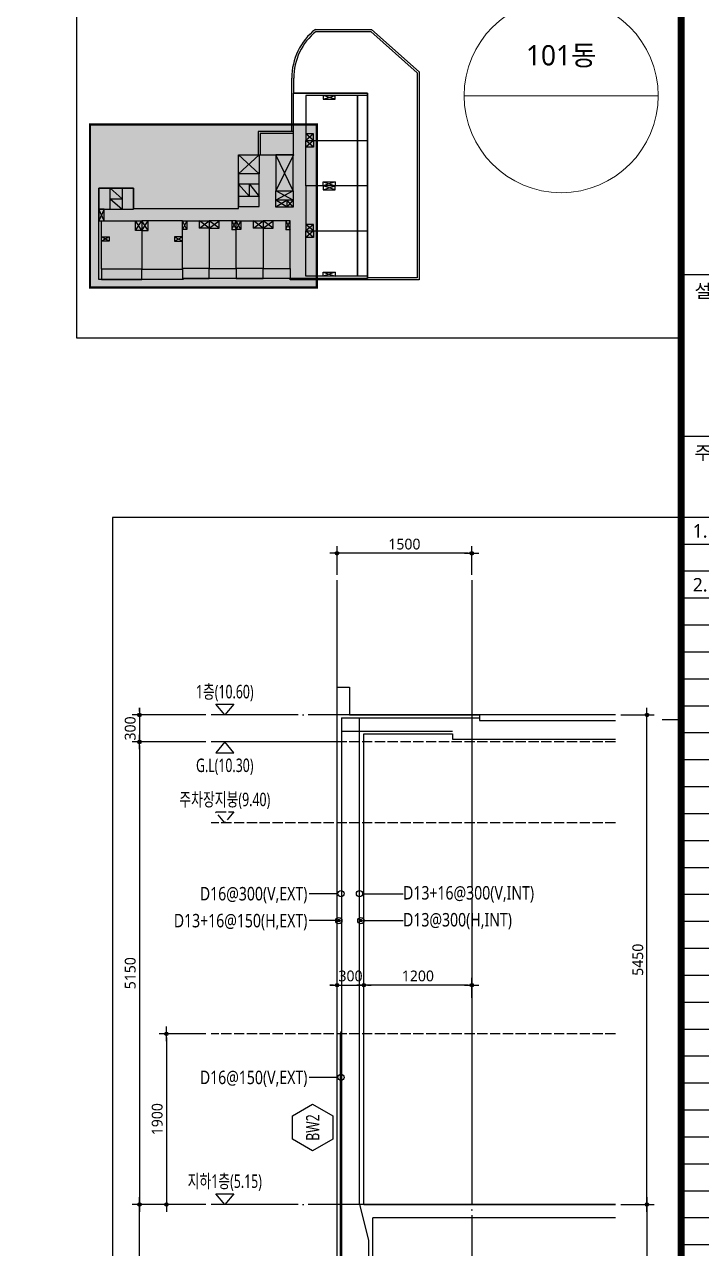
# Model space of a CAD drawing. Header units: millimetres. Extents: x 317501 to 2277231, y -321722 to 1186893.
# Drawn here: x 355582 to 363118, y -223704 to -210076 of the extents above; entities that cross this region are included whole.
import ezdxf
from ezdxf.enums import TextEntityAlignment as Align

# ---------------------------------------------------------------- set-up
doc = ezdxf.new("R2010")
doc.units = ezdxf.units.MM
doc.header["$LTSCALE"] = 57
for name, pattern in [('CEN', [62, 60, -1, 0, -1]), ('FORM_고양장항A-1BL-S-성능$0$HID', [2.3, 1.5, -0.8]), ('HID', [2.5, 2, -0.5])]:
    doc.linetypes.add(name, pattern=pattern)
doc.layers.get('Defpoints').update_dxf_attribs({"color": 145})
for name, color, linetype in [('253', 253, 'Continuous'), ('BAR', 2, 'Continuous'), ('BARR', 1, 'Continuous'), ('CEN', 1, 'CEN'), ('DIM', 7, 'Continuous'), ('FORM_고양장항A-1BL-S-성능$0$FORM', 7, 'Continuous'), ('FORM_고양장항A-1BL-S-성능$0$FTEXT', 3, 'Continuous'), ('GL', 3, 'Continuous'), ('KEY', 4, 'Continuous'), ('LEADER', 7, 'Continuous'), ('M', 7, 'Continuous'), ('NAME-W', 4, 'Continuous'), ('SEC', 11, 'Continuous'), ('TEXT-배근', 3, 'Continuous')]:
    doc.layers.add(name, color=color, linetype=linetype)
doc.layers.add('FORM_고양장항A-1BL-S-성능$0$DEFPOINT', color=144, linetype='Continuous', plot=False)
doc.layers.add('TEXT', color=3, linetype='Continuous', lineweight=9)
doc.styles.add('FORM_고양장항A-1BL-S-성능$0$맑은고딕', font='malgun.ttf')
doc.styles.add('맑은고딕', font='malgun.ttf')
doc.dimstyles.new('DIM_40', dxfattribs={"dimscale": 40, "dimtxt": 3, "dimasz": 1, "dimexe": 2, "dimexo": 1.5, "dimgap": 1, "dimtad": 1, "dimdec": 0, "dimzin": 0, "dimdsep": 46, "dimtxsty": '맑은고딕', "dimblk1": 'DIMDOT', "dimblk2": 'DIMDOT', "dimsah": 1, "dimcen": 0.09, "dimdle": 2, "dimclrd": 7, "dimclre": 7, "dimclrt": 6, "dimadec": 0, "dimazin": 0, "dimtfac": 1, "dimtdec": 0, "dimtix": 1, "dimtmove": 2, "dimatfit": 3, "dimldrblk": 'DIMDOT', "dimfxl": 0, "dimtolj": 1, "dimtzin": 0, "dimarcsym": 0})

# ---------------------------------------------------------------- blocks, each defined once
blk = doc.blocks.new('주기')
at = {"layer": 'TEXT', "style": '맑은고딕'}
for s, p in [('1.', (100, -150)), ('벽체두께는 단위세대', (300, -150)), ('구조평면도 참조.', (300, -450)), ('2.', (100, -750)), ('벽체배근뒤"(U)"표기 벽체는 ', (300, -750)), ('구조공통도 단부 U형바 적용.', (300, -1050))]:
    blk.add_text(s, height=150, dxfattribs=at).set_placement(p, align=Align.MIDDLE_LEFT)
blk = doc.blocks.new('DIMDOT')
at = {"layer": 'DIM', "linetype": 'Continuous'}
blk.add_line((-2, 0), (2, 0), dxfattribs=at)
for radius in [0.5, 0.25]:
    blk.add_circle((0, 0), radius, dxfattribs=at)
blk = doc.blocks.new('*D215')
at = {"layer": 'Defpoints', "color": 0, "transparency": 16777216}
for p in [(359061, -215964), (359061, -216264), (360561, -216264)]:
    blk.add_point(p, dxfattribs=at)
at = {"layer": 'DIM', "color": 7, "lineweight": -2, "transparency": 16777216}
for p, q in [((359061, -216204), (359061, -215884)), ((360521, -215964), (359101, -215964)), ((360561, -216204), (360561, -215884))]:
    blk.add_line(p, q, dxfattribs=at)
at = {"layer": 'DIM', "color": 7, "lineweight": -2, "transparency": 16777216, "xscale": 40, "yscale": 40, "zscale": 40, "rotation": 180}
blk.add_blockref('DIMDOT', (359061, -215964), dxfattribs=at)
at = {"layer": 'DIM', "color": 7, "lineweight": -2, "transparency": 16777216, "xscale": 40, "yscale": 40, "zscale": 40}
blk.add_blockref('DIMDOT', (360561, -215964), dxfattribs=at)
at = {"layer": 'DIM', "color": 6, "transparency": 16777216, "insert": (359811, -215862), "char_height": 120, "attachment_point": 5, "style": '맑은고딕'}
blk.add_mtext('\\A1;1500', dxfattribs=at)
blk = doc.blocks.new('*D217')
at = {"layer": 'Defpoints', "color": 0, "transparency": 16777216}
for p in [(356861, -223214), (357661, -223214), (357661, -226814)]:
    blk.add_point(p, dxfattribs=at)
at = {"layer": 'DIM', "color": 7, "lineweight": -2, "transparency": 16777216}
for p, q in [((357601, -223214), (356781, -223214)), ((356861, -226774), (356861, -223254)), ((357601, -226814), (356781, -226814))]:
    blk.add_line(p, q, dxfattribs=at)
at = {"layer": 'DIM', "color": 7, "lineweight": -2, "transparency": 16777216, "xscale": 40, "yscale": 40, "zscale": 40}
for p, rotation in [((356861, -223214), 90), ((356861, -226814), 270)]:
    blk.add_blockref('DIMDOT', p, dxfattribs=dict(at, rotation=rotation))
at = {"layer": 'DIM', "color": 6, "transparency": 16777216, "insert": (356759, -225014), "char_height": 120, "attachment_point": 5, "rotation": 90, "style": '맑은고딕'}
blk.add_mtext('\\A1;3600', dxfattribs=at)
blk = doc.blocks.new('*D218')
at = {"layer": 'Defpoints', "color": 0, "transparency": 16777216}
for p in [(357661, -217764), (356861, -218064), (357661, -218064)]:
    blk.add_point(p, dxfattribs=at)
at = {"layer": 'DIM', "color": 7, "lineweight": -2, "transparency": 16777216}
for p, q in [((357601, -217764), (356781, -217764)), ((356861, -217724), (356861, -217684)), ((356861, -217764), (356861, -218064)), ((357601, -218064), (356781, -218064)), ((356861, -218104), (356861, -218144))]:
    blk.add_line(p, q, dxfattribs=at)
at = {"layer": 'DIM', "color": 7, "lineweight": -2, "transparency": 16777216, "xscale": 40, "yscale": 40, "zscale": 40}
for p, rotation in [((356861, -217764), 270), ((356861, -218064), 90)]:
    blk.add_blockref('DIMDOT', p, dxfattribs=dict(at, rotation=rotation))
at = {"layer": 'DIM', "color": 6, "transparency": 16777216, "insert": (356759, -217914), "char_height": 120, "attachment_point": 5, "rotation": 90, "style": '맑은고딕'}
blk.add_mtext('\\A1;300', dxfattribs=at)
blk = doc.blocks.new('*D225')
at = {"layer": 'Defpoints', "color": 0, "transparency": 16777216}
for p in [(357661, -218064), (356861, -223214), (357661, -223214)]:
    blk.add_point(p, dxfattribs=at)
at = {"layer": 'DIM', "color": 7, "lineweight": -2, "transparency": 16777216}
for p, q in [((357601, -218064), (356781, -218064)), ((356861, -218104), (356861, -223174)), ((357601, -223214), (356781, -223214))]:
    blk.add_line(p, q, dxfattribs=at)
at = {"layer": 'DIM', "color": 7, "lineweight": -2, "transparency": 16777216, "xscale": 40, "yscale": 40, "zscale": 40}
for p, rotation in [((356861, -218064), 90), ((356861, -223214), 270)]:
    blk.add_blockref('DIMDOT', p, dxfattribs=dict(at, rotation=rotation))
at = {"layer": 'DIM', "color": 6, "transparency": 16777216, "insert": (356759, -220639), "char_height": 120, "attachment_point": 5, "rotation": 90, "style": '맑은고딕'}
blk.add_mtext('\\A1;5150', dxfattribs=at)
blk = doc.blocks.new('*D228')
at = {"layer": 'Defpoints', "color": 0, "transparency": 16777216}
for p in [(362161, -217764), (362511, -217764), (362161, -223214)]:
    blk.add_point(p, dxfattribs=at)
at = {"layer": 'DIM', "color": 7, "lineweight": -2, "transparency": 16777216}
for p, q in [((362221, -217764), (362591, -217764)), ((362511, -223174), (362511, -217804)), ((362221, -223214), (362591, -223214))]:
    blk.add_line(p, q, dxfattribs=at)
at = {"layer": 'DIM', "color": 7, "lineweight": -2, "transparency": 16777216, "xscale": 40, "yscale": 40, "zscale": 40}
for p, rotation in [((362511, -217764), 90), ((362511, -223214), 270)]:
    blk.add_blockref('DIMDOT', p, dxfattribs=dict(at, rotation=rotation))
at = {"layer": 'DIM', "color": 6, "transparency": 16777216, "insert": (362409, -220489), "char_height": 120, "attachment_point": 5, "rotation": 90, "style": '맑은고딕'}
blk.add_mtext('\\A1;5450', dxfattribs=at)
blk = doc.blocks.new('*D229')
at = {"layer": 'Defpoints', "color": 0, "transparency": 16777216}
for p in [(362161, -223214), (362161, -226814), (362511, -226814)]:
    blk.add_point(p, dxfattribs=at)
at = {"layer": 'DIM', "color": 7, "lineweight": -2, "transparency": 16777216}
for p, q in [((362221, -223214), (362591, -223214)), ((362511, -223254), (362511, -226774)), ((362221, -226814), (362591, -226814))]:
    blk.add_line(p, q, dxfattribs=at)
at = {"layer": 'DIM', "color": 7, "lineweight": -2, "transparency": 16777216, "xscale": 40, "yscale": 40, "zscale": 40}
for p, rotation in [((362511, -223214), 90), ((362511, -226814), 270)]:
    blk.add_blockref('DIMDOT', p, dxfattribs=dict(at, rotation=rotation))
at = {"layer": 'DIM', "color": 6, "transparency": 16777216, "insert": (362409, -225014), "char_height": 120, "attachment_point": 5, "rotation": 90, "style": '맑은고딕'}
blk.add_mtext('\\A1;3600', dxfattribs=at)
blk = doc.blocks.new('*D232')
at = {"layer": 'Defpoints', "color": 0, "transparency": 16777216}
for p in [(359361, -220772), (359361, -220972), (360561, -220972)]:
    blk.add_point(p, dxfattribs=at)
at = {"layer": 'DIM', "color": 7, "lineweight": -2, "transparency": 16777216}
for p, q in [((359361, -220912), (359361, -220692)), ((360561, -220912), (360561, -220692)), ((360521, -220772), (359401, -220772))]:
    blk.add_line(p, q, dxfattribs=at)
at = {"layer": 'DIM', "color": 7, "lineweight": -2, "transparency": 16777216, "xscale": 40, "yscale": 40, "zscale": 40, "rotation": 180}
blk.add_blockref('DIMDOT', (359361, -220772), dxfattribs=at)
at = {"layer": 'DIM', "color": 7, "lineweight": -2, "transparency": 16777216, "xscale": 40, "yscale": 40, "zscale": 40}
blk.add_blockref('DIMDOT', (360561, -220772), dxfattribs=at)
at = {"layer": 'DIM', "color": 6, "transparency": 16777216, "insert": (359961, -220670), "char_height": 120, "attachment_point": 5, "style": '맑은고딕'}
blk.add_mtext('\\A1;1200', dxfattribs=at)
blk = doc.blocks.new('*D233')
at = {"layer": 'Defpoints', "color": 0, "transparency": 16777216}
for p in [(359361, -220772), (359061, -220972), (359361, -220972)]:
    blk.add_point(p, dxfattribs=at)
at = {"layer": 'DIM', "color": 7, "lineweight": -2, "transparency": 16777216}
for p, q in [((359061, -220912), (359061, -220692)), ((359361, -220912), (359361, -220692)), ((359021, -220772), (358981, -220772)), ((359061, -220772), (359361, -220772)), ((359401, -220772), (359441, -220772))]:
    blk.add_line(p, q, dxfattribs=at)
at = {"layer": 'DIM', "color": 7, "lineweight": -2, "transparency": 16777216, "xscale": 40, "yscale": 40, "zscale": 40}
blk.add_blockref('DIMDOT', (359061, -220772), dxfattribs=at)
at = {"layer": 'DIM', "color": 7, "lineweight": -2, "transparency": 16777216, "xscale": 40, "yscale": 40, "zscale": 40, "rotation": 180}
blk.add_blockref('DIMDOT', (359361, -220772), dxfattribs=at)
at = {"layer": 'DIM', "color": 6, "transparency": 16777216, "insert": (359211, -220670), "char_height": 120, "attachment_point": 5, "style": '맑은고딕'}
blk.add_mtext('\\A1;300', dxfattribs=at)
blk = doc.blocks.new('*D260')
at = {"layer": 'Defpoints', "color": 0, "transparency": 16777216}
for p in [(357661, -221314), (357161, -223214), (357661, -223214)]:
    blk.add_point(p, dxfattribs=at)
at = {"layer": 'DIM', "color": 7, "lineweight": -2, "transparency": 16777216}
for p, q in [((357601, -221314), (357081, -221314)), ((357161, -221354), (357161, -223174)), ((357601, -223214), (357081, -223214))]:
    blk.add_line(p, q, dxfattribs=at)
at = {"layer": 'DIM', "color": 7, "lineweight": -2, "transparency": 16777216, "xscale": 40, "yscale": 40, "zscale": 40}
for p, rotation in [((357161, -221314), 90), ((357161, -223214), 270)]:
    blk.add_blockref('DIMDOT', p, dxfattribs=dict(at, rotation=rotation))
at = {"layer": 'DIM', "color": 6, "transparency": 16777216, "insert": (357059, -222264), "char_height": 120, "attachment_point": 5, "rotation": 90, "style": '맑은고딕'}
blk.add_mtext('\\A1;1900', dxfattribs=at)
blk = doc.blocks.new('BAR')
at = {"layer": 'BARR'}
h = blk.add_hatch(color=256, dxfattribs=at)
edge = h.paths.add_edge_path()
edge.add_arc((0, 0), 15, 0, 360)
blk.add_circle((0, 0), 15, dxfattribs=at)
blk = doc.blocks.new('FORM_고양장항A-1BL-S-성능')
at = {"layer": 'FORM_고양장항A-1BL-S-성능$0$DEFPOINT', "linetype": 'FORM_고양장항A-1BL-S-성능$0$HID'}
for p, q in [((820, 467), (757, 467)), ((820, 457), (757, 457)), ((820, 447), (757, 447)), ((820, 437), (757, 437)), ((820, 427), (757, 427)), ((820, 417), (757, 417)), ((820, 407), (757, 407)), ((820, 397), (757, 397)), ((820, 387), (757, 387)), ((820, 377), (757, 377)), ((820, 367), (757, 367)), ((820, 357), (757, 357)), ((820, 347), (757, 347)), ((820, 337), (757, 337))]:
    blk.add_line(p, q, dxfattribs=at)
at = {"layer": 'FORM_고양장항A-1BL-S-성능$0$DEFPOINT', "color": 1}
blk.add_line((753, 434.5), (756, 434.5), dxfattribs=at)
at = {"layer": 'FORM_고양장항A-1BL-S-성능$0$FORM'}
for p, q in [((820, 517), (757, 517)), ((820, 487), (757, 487)), ((820, 472), (757, 472)), ((820, 462), (757, 462)), ((820, 452), (757, 452)), ((820, 442), (757, 442)), ((820, 432), (757, 432)), ((820, 422), (757, 422)), ((820, 412), (757, 412)), ((820, 402), (757, 402)), ((820, 392), (757, 392)), ((820, 382), (757, 382)), ((820, 372), (757, 372)), ((820, 362), (757, 362)), ((820, 352), (757, 352)), ((820, 342), (757, 342))]:
    blk.add_line(p, q, dxfattribs=at)
for points in [[(25, 573), (25, 21), (757, 21), (757, 573)], [(26, 572), (26, 22), (756, 22), (756, 572)], [(757, 572), (757, 22), (820, 22), (820, 572)]]:
    blk.add_lwpolyline(points, close=True, dxfattribs=at)
at = {"layer": 'FORM_고양장항A-1BL-S-성능$0$FORM', "const_width": 1}
blk.add_lwpolyline([(25.5, 572.5), (25.5, 21.5), (756.5, 21.5), (756.5, 572.5)], close=True, dxfattribs=at)
at = {"layer": 'FORM_고양장항A-1BL-S-성능$0$FTEXT', "style": 'FORM_고양장항A-1BL-S-성능$0$맑은고딕'}
for s, p in [('설계명', (759, 514)), ('주기', (759, 484))]:
    blk.add_text(s, height=2.5, dxfattribs=at).set_placement(p, align=Align.MIDDLE_LEFT)

msp = doc.modelspace()

# ---------------------------------------------------------------- hatches: boundary and pattern name
at = {"layer": '253'}
h = msp.add_hatch(color=256, dxfattribs=at)
h.dxf.hatch_style = 1
h.paths.add_polyline_path([(358836.7, -213005.1), (356310.9, -213005.1), (356310.9, -211189.4), (358836.7, -211189.4)])

# ---------------------------------------------------------------- linework, layer by layer
at = {"layer": 'BAR'}
for p, q in [((359110.9, -217794.1), (360645.9, -217794.1)), ((359110.9, -217794.1), (359110.9, -228014.1)), ((359310.9, -223214.1), (359310.9, -217794.1)), ((359110.9, -217944.1), (360345.9, -217944.1)), ((359095.9, -221314.1), (359110.9, -221284.1)), ((359095.9, -221314.1), (359095.9, -228029.1)), ((359310.9, -223214.1), (359410.9, -223611.7)), ((359410.9, -223611.7), (359410.9, -228014.1))]:
    msp.add_line(p, q, dxfattribs=at)
at = {"layer": 'CEN'}
for p, q in [((359060.9, -217454.1), (359060.9, -216264.1)), ((360560.9, -216264.1), (360560.9, -228329.1)), ((362160.9, -217764.1), (357660.9, -217764.1)), ((362160.9, -223214.1), (357660.9, -223214.1))]:
    msp.add_line(p, q, dxfattribs=at)
at = {"layer": 'CEN', "linetype": 'HID'}
msp.add_line((362160.9, -221314.1), (357660.9, -221314.1), dxfattribs=at)
at = {"layer": 'Defpoints', "linetype": 'HID'}
for p, q in [((362160.9, -218064.1), (357660.9, -218064.1)), ((362160.9, -218964.1), (357660.9, -218964.1))]:
    msp.add_line(p, q, dxfattribs=at)
msp.add_lwpolyline([(357910.9, -218844.1), (357810.9, -218964.1), (357710.9, -218844.1)], close=True, dxfattribs=at)
at = {"layer": 'GL'}
msp.add_line((359060.9, -218064.1), (357660.9, -218064.1), dxfattribs=at)
at = {"layer": 'KEY'}
for p, q in [((358819.9, -210130.5), (359444.3, -210130.5)), ((359444.3, -210130.5), (359973.6, -210604.7)), ((358827.7, -210152.9), (359435.7, -210152.9)), ((359435.7, -210152.9), (359951.2, -210614.7)), ((358556.8, -211266.7), (358556.8, -210673.8)), ((358579.2, -210839.4), (358579.2, -210673.8)), ((359951.2, -210614.7), (359951.2, -212896.1)), ((359973.6, -210604.7), (359973.6, -212918.5)), ((358574.7, -211527.9), (358574.7, -210839.4)), ((358574.7, -210839.4), (359400.5, -210839.4)), ((359400.5, -210839.4), (358579.2, -210839.4)), ((358906.5, -210909.6), (359040, -210866.3)), ((359040, -210909.6), (358906.5, -210866.3)), ((359400.5, -210839.4), (359400.5, -212905.1)), ((359400.5, -212896.1), (359400.5, -210839.4)), ((358182.2, -211266.7), (358182.2, -211527.9)), ((358574.7, -211266.7), (358182.2, -211266.7)), ((358574.7, -211289.1), (358204.6, -211289.1)), ((358204.6, -211289.1), (358204.6, -211527.9)), ((358574.7, -211527.9), (358574.7, -211266.7)), ((358799.7, -211295.4), (358713.2, -211369.3)), ((358799.7, -211369.3), (358713.2, -211295.4)), ((358799.7, -211443.2), (358713.2, -211369.3)), ((358799.7, -211369.3), (358713.2, -211443.2)), ((357965.8, -211740.5), (357965.8, -211527.9)), ((357965.8, -211527.9), (358193.4, -211527.9)), ((357965.8, -212125.6), (357965.8, -211527.9)), ((357965.8, -211527.9), (358574.7, -211527.9)), ((358193.4, -211527.9), (357965.8, -211740.5)), ((358193.4, -211740.5), (357965.8, -211527.9)), ((358182.2, -211527.9), (358574.7, -211527.9)), ((358193.4, -211527.9), (358193.4, -211740.5)), ((358574, -211527.9), (358380, -211527.9)), ((358380, -211527.9), (358380, -211927.1)), ((358574.7, -211527.9), (358380, -211927.1)), ((358574, -211927.1), (358380, -211527.9)), ((358574, -211927.1), (358574, -211527.9)), ((358193.4, -211740.5), (357965.8, -211740.5)), ((358193.4, -211740.5), (357965.8, -211740.5)), ((357965.8, -211740.5), (357965.8, -212102.5)), ((358193.4, -212102.5), (358193.4, -211740.5)), ((356795.3, -211897.3), (356410.9, -211897.3)), ((356410.9, -211897.3), (356410.9, -212130.8)), ((356410.9, -212914.1), (356410.9, -211897.3)), ((356410.9, -211897.3), (356795.3, -211897.3)), ((356534.1, -212130.8), (356534.1, -211897.3)), ((356534.1, -211897.3), (356669.9, -212016.7)), ((356669.9, -211897.3), (356669.9, -212130.8)), ((356795.3, -212130.8), (356795.3, -211897.3)), ((356795.3, -211897.3), (356795.3, -212125.6)), ((358193.4, -211854.7), (357965.8, -211854.7)), ((357965.8, -211854.7), (358085.2, -211990.5)), ((358085.2, -211990.5), (358085.2, -211854.7)), ((358085.2, -211854.7), (358193.4, -211990.5)), ((358906.5, -211829), (359040, -211872.3)), ((359040, -211829), (358906.5, -211872.3)), ((358906.5, -211915.5), (359040, -211872.3)), ((359040, -211915.5), (358906.5, -211872.3)), ((356534.1, -212016.7), (356669.9, -212016.7)), ((356534.1, -212016.7), (356669.9, -212130.8)), ((358193.4, -211990.5), (357965.8, -211990.5)), ((358380, -211927.1), (358574, -211927.1)), ((358380, -211927.1), (358574, -211927.1)), ((358380, -212109.2), (358380, -211927.1)), ((358574, -211927.1), (358380, -212032.3)), ((358574, -212032.3), (358380, -211927.1)), ((358574, -212032.3), (358380, -212032.3)), ((358506.8, -212032.3), (358380, -212109.2)), ((358506.8, -212109.2), (358380, -212032.3)), ((358506.8, -212109.2), (358506.8, -212032.3)), ((358506.8, -212109.2), (358574, -212032.3)), ((358574, -212109.2), (358506.8, -212032.3)), ((358574, -211927.1), (358574, -212109.2)), ((356410.9, -212130.8), (356795.3, -212130.8)), ((356469.5, -212130.8), (356410.9, -212130.8)), ((356410.9, -212130.8), (356410.9, -212264.1)), ((356469.5, -212130.8), (356410.9, -212264.1)), ((356469.5, -212264.1), (356410.9, -212130.8)), ((356469.5, -212264.1), (356469.5, -212130.8)), ((356795.3, -212125.6), (357965.8, -212125.6)), ((357965.8, -212102.5), (358193.4, -212102.5)), ((358574, -212109.2), (358380, -212109.2)), ((356410.9, -212264.1), (356469.5, -212264.1)), ((356818.4, -212370), (356888.6, -212264.1)), ((356888.6, -212370), (356818.4, -212264.1)), ((356958.7, -212370), (356888.6, -212264.1)), ((356888.6, -212370), (356958.7, -212264.1)), ((357389.3, -212360.3), (357339.3, -212264.1)), ((357389.3, -212264.1), (357339.3, -212360.3)), ((357530.3, -212342.4), (357639.3, -212264.1)), ((357639.3, -212342.4), (357530.3, -212264.1)), ((357748.3, -212342.4), (357639.3, -212264.1)), ((357639.3, -212342.4), (357748.3, -212264.1)), ((357889.3, -212360.3), (357939.3, -212264.1)), ((357889.3, -212264.1), (357939.3, -212360.3)), ((357989.3, -212360.3), (357939.3, -212264.1)), ((357989.3, -212264.1), (357939.3, -212360.3)), ((358130.3, -212342.4), (358239.3, -212264.1)), ((358239.3, -212342.4), (358130.3, -212264.1)), ((358348.3, -212342.4), (358239.3, -212264.1)), ((358239.3, -212342.4), (358348.3, -212264.1)), ((358489.3, -212360.3), (358539.3, -212264.1)), ((358489.3, -212264.1), (358539.3, -212360.3)), ((358799.7, -212301.4), (358713.2, -212375.3)), ((358799.7, -212375.3), (358713.2, -212301.4)), ((356525.9, -212442.4), (356437.8, -212487.2)), ((356525.9, -212487.2), (356437.8, -212442.4)), ((357251.2, -212442.4), (357339.3, -212487.2)), ((357251.2, -212487.2), (357339.3, -212442.4)), ((358799.7, -212449.1), (358713.2, -212375.3)), ((358799.7, -212375.3), (358713.2, -212449.1)), ((358906.5, -212835), (359040, -212878.2)), ((359040, -212835), (358906.5, -212878.2)), ((357346.8, -212914.1), (356410.9, -212914.1)), ((359400.5, -212905.1), (357346.8, -212905.1)), ((357346.8, -212905.1), (357346.8, -212914.1)), ((358540.4, -212918.5), (358540.4, -212905.1)), ((359973.6, -212918.5), (358540.4, -212918.5)), ((359951.2, -212896.1), (359400.5, -212896.1))]:
    msp.add_line(p, q, dxfattribs=at)
for points in [[(358713.2, -210866.3), (358713.2, -211369.3), (359288.6, -211369.3), (359288.6, -210866.3)], [(358906.5, -210866.3), (358906.5, -210909.6), (359040, -210909.6), (359040, -210866.3)], [(359400.5, -211369.3), (359400.5, -210866.3), (359288.6, -210866.3), (359288.6, -211369.3)], [(358713.2, -211295.4), (358713.2, -211369.3), (358799.7, -211369.3), (358799.7, -211295.4)], [(358713.2, -211443.2), (358713.2, -211369.3), (358799.7, -211369.3), (358799.7, -211443.2)], [(358713.2, -211872.3), (358713.2, -211369.3), (359288.6, -211369.3), (359288.6, -211872.3)], [(359400.5, -211369.3), (359400.5, -211872.3), (359288.6, -211872.3), (359288.6, -211369.3)], [(358713.2, -211872.3), (358713.2, -212375.3), (359288.6, -212375.3), (359288.6, -211872.3)], [(358906.5, -211872.3), (358906.5, -211829), (359040, -211829), (359040, -211872.3)], [(358906.5, -211872.3), (358906.5, -211915.5), (359040, -211915.5), (359040, -211872.3)], [(359400.5, -212375.3), (359400.5, -211872.3), (359288.6, -211872.3), (359288.6, -212375.3)], [(356437.8, -212264.1), (356888.6, -212264.1), (356888.6, -212802.1), (356437.8, -212802.1)], [(356818.4, -212264.1), (356888.6, -212264.1), (356888.6, -212370), (356818.4, -212370)], [(356958.7, -212264.1), (356888.6, -212264.1), (356888.6, -212370), (356958.7, -212370)], [(357339.3, -212264.1), (356888.6, -212264.1), (356888.6, -212802.1), (357339.3, -212802.1)], [(357339.3, -212264.1), (357389.3, -212264.1), (357389.3, -212360.3), (357339.3, -212360.3)], [(357339.3, -212264.1), (357639.3, -212264.1), (357639.3, -212793.2), (357339.3, -212793.2)], [(357530.3, -212264.1), (357639.3, -212264.1), (357639.3, -212342.4), (357530.3, -212342.4)], [(357748.3, -212264.1), (357639.3, -212264.1), (357639.3, -212342.4), (357748.3, -212342.4)], [(357939.3, -212264.1), (357639.3, -212264.1), (357639.3, -212793.2), (357939.3, -212793.2)], [(357939.3, -212264.1), (357889.3, -212264.1), (357889.3, -212360.3), (357939.3, -212360.3)], [(357939.3, -212264.1), (357989.3, -212264.1), (357989.3, -212360.3), (357939.3, -212360.3)], [(357939.3, -212264.1), (358239.3, -212264.1), (358239.3, -212793.2), (357939.3, -212793.2)], [(358130.3, -212264.1), (358239.3, -212264.1), (358239.3, -212342.4), (358130.3, -212342.4)], [(358348.3, -212264.1), (358239.3, -212264.1), (358239.3, -212342.4), (358348.3, -212342.4)], [(358539.3, -212264.1), (358239.3, -212264.1), (358239.3, -212793.2), (358539.3, -212793.2)], [(358539.3, -212264.1), (358489.3, -212264.1), (358489.3, -212360.3), (358539.3, -212360.3)], [(358713.2, -212301.4), (358713.2, -212375.3), (358799.7, -212375.3), (358799.7, -212301.4)], [(356437.8, -212442.4), (356525.9, -212442.4), (356525.9, -212487.2), (356437.8, -212487.2)], [(357339.3, -212442.4), (357251.2, -212442.4), (357251.2, -212487.2), (357339.3, -212487.2)], [(358713.2, -212449.1), (358713.2, -212375.3), (358799.7, -212375.3), (358799.7, -212449.1)], [(358713.2, -212878.2), (358713.2, -212375.3), (359288.6, -212375.3), (359288.6, -212878.2)], [(359400.5, -212375.3), (359400.5, -212878.2), (359288.6, -212878.2), (359288.6, -212375.3)], [(356437.8, -212914.1), (356888.6, -212914.1), (356888.6, -212802.1), (356437.8, -212802.1)], [(357339.3, -212914.1), (356888.6, -212914.1), (356888.6, -212802.1), (357339.3, -212802.1)], [(357639.3, -212793.2), (357339.3, -212793.2), (357339.3, -212905.1), (357639.3, -212905.1)], [(357639.3, -212793.2), (357939.3, -212793.2), (357939.3, -212905.1), (357639.3, -212905.1)], [(358239.3, -212793.2), (357939.3, -212793.2), (357939.3, -212905.1), (358239.3, -212905.1)], [(358239.3, -212793.2), (358539.3, -212793.2), (358539.3, -212905.1), (358239.3, -212905.1)], [(358906.5, -212878.2), (358906.5, -212835), (359040, -212835), (359040, -212878.2)]]:
    msp.add_lwpolyline(points, close=True, dxfattribs=at)
for radius, start in [(692.5, 128.32713), (670.1, 128.98754)]:
    msp.add_arc((359249.4, -210673.8), radius, start, 180, dxfattribs=at)
at = {"layer": 'LEADER'}
for p, q in [((359070.9, -219753.5), (358750.9, -219753.5)), ((359345.9, -219753.5), (359796.5, -219753.5)), ((359045.9, -220053.5), (358750.9, -220053.5)), ((359360.9, -220053.5), (359796.5, -220053.5)), ((359070.9, -221799), (358750.9, -221799))]:
    msp.add_line(p, q, dxfattribs=at)
for points in [[(356160.9, -213564.1), (362860.9, -213564.1), (362860.9, -209564.1), (356160.9, -209564.1)], [(357910.9, -217644.1), (357810.9, -217764.1), (357710.9, -217644.1)], [(357910.9, -218184.1), (357810.9, -218064.1), (357710.9, -218184.1)], [(357910.9, -223094.1), (357810.9, -223214.1), (357710.9, -223094.1)]]:
    msp.add_lwpolyline(points, close=True, dxfattribs=at)
at = {"layer": 'LEADER', "linetype": 'HID', "const_width": 25}
msp.add_lwpolyline([(358836.7, -213005.1), (356310.9, -213005.1), (356310.9, -211189.4), (358836.7, -211189.4)], close=True, dxfattribs=at)
at = {"layer": 'LEADER', "color": 7}
msp.add_lwpolyline([(362860.9, -229064.1), (362860.9, -215564.1), (356560.9, -215564.1), (356560.9, -229064.1)], close=True, dxfattribs=at)
at = {"layer": 'LEADER'}
for centre in [(359105.9, -219753.5), (359310.9, -219753.5), (359080.9, -220053.5), (359325.9, -220053.5), (359105.9, -221799)]:
    msp.add_circle(centre, 35, dxfattribs=at)
at = {"layer": 'M'}
msp.add_lwpolyline([(358564.6, -222227.4), (358789.6, -222097.5), (359014.6, -222227.4), (359014.6, -222487.2), (358789.6, -222617.1), (358564.6, -222487.2)], close=True, dxfattribs=at)
at = {"layer": 'SEC'}
for p, q in [((359060.9, -226814.1), (359060.9, -217454.1)), ((359060.9, -217454.1), (359200.9, -217454.1)), ((359200.9, -217454.1), (359200.9, -217764.1)), ((359200.9, -217764.1), (360645.9, -217764.1)), ((360645.9, -217764.1), (360645.9, -217824.1)), ((360645.9, -217824.1), (362160.9, -217824.1)), ((359360.9, -217974.1), (360345.9, -217974.1)), ((359360.9, -223214.1), (359360.9, -217974.1)), ((360345.9, -217974.1), (360345.9, -218034.1)), ((360345.9, -218034.1), (362160.9, -218034.1)), ((359360.9, -223214.1), (362160.9, -223214.1)), ((362160.9, -223364.1), (359460.9, -223364.1)), ((359460.9, -226814.1), (359460.9, -223364.1))]:
    msp.add_line(p, q, dxfattribs=at)
at = {"layer": 'TEXT'}
msp.add_line((360475.9, -210869.1), (362635.9, -210869.1), dxfattribs=at)
msp.add_circle((361555.9, -210869.1), 1080, dxfattribs=at)

# ---------------------------------------------------------------- block references
at = {"xscale": 60, "yscale": 60, "zscale": 60}
msp.add_blockref('FORM_고양장항A-1BL-S-성능', (317500.9, -243884.1), dxfattribs=at)
at = {"layer": 'BAR'}
msp.add_blockref('주기', (362920.9, -215564.1), dxfattribs=at)
at = {"layer": 'BARR', "rotation": 89.99999999999736}
for p in [(359080.9, -220053.5), (359325.9, -220053.5)]:
    msp.add_blockref('BAR', p, dxfattribs=at)

# ---------------------------------------------------------------- texts
at = {"layer": 'Defpoints', "linetype": 'HID', "style": '맑은고딕', "width": 0.7}
msp.add_text('주차장지붕(9.40)', height=150, dxfattribs=at).set_placement((357810.9, -218704.1), align=Align.MIDDLE_CENTER)
at = {"layer": 'NAME-W', "style": '맑은고딕', "width": 0.7}
msp.add_text('BW2', height=150, rotation=90, dxfattribs=at).set_placement((358789.6, -222357.3), align=Align.MIDDLE)
at = {"layer": 'TEXT', "style": '맑은고딕'}
msp.add_text('101동', height=225, dxfattribs=at).set_placement((361555.9, -210419.1), align=Align.MIDDLE_CENTER)
at = {"layer": 'TEXT', "style": '맑은고딕', "width": 0.7}
for s, p in [('1층(10.60)', (357810.9, -217504.1)), ('G.L(10.30)', (357810.9, -218324.1)), ('지하1층(5.15)', (357810.9, -222954.1))]:
    msp.add_text(s, height=150, dxfattribs=at).set_placement(p, align=Align.MIDDLE_CENTER)
at = {"layer": 'TEXT-배근', "style": '맑은고딕', "width": 0.8}
for s, p in [('D16@300(V,EXT)', (358730.9, -219753.5)), ('D13+16@150(H,EXT)', (358730.9, -220053.5)), ('D16@150(V,EXT)', (358730.9, -221799))]:
    msp.add_text(s, height=150, dxfattribs=at).set_placement(p, align=Align.MIDDLE_RIGHT)
for s, p in [('D13+16@300(V,INT)', (359796.5, -219743.5)), ('D13@300(H,INT)', (359796.5, -220043.5))]:
    msp.add_text(s, height=150, dxfattribs=at).set_placement(p, align=Align.MIDDLE_LEFT)

# ---------------------------------------------------------------- dimensions: what is measured, and where the dimension line sits
at = {"layer": 'DIM'}
for base, p1, p2, angle, picture, middle in [((359060.9, -215964.1), (360560.9, -216264.1), (359060.9, -216264.1), 180, '*D215', (359810.9, -215861.7)), ((356860.9, -218064.1), (357660.9, -217764.1), (357660.9, -218064.1), 270, '*D218', (356758.9, -217914.1)), ((362510.9, -217764.1), (362160.9, -223214.1), (362160.9, -217764.1), 90, '*D228', (362408.9, -220489.1)), ((356860.9, -223214.1), (357660.9, -218064.1), (357660.9, -223214.1), 270, '*D225', (356758.6, -220639.1)), ((359360.9, -220772.2), (360560.9, -220972.2), (359360.9, -220972.2), 180, '*D232', (359960.9, -220669.8)), ((357160.9, -223214.1), (357660.9, -221314.1), (357660.9, -223214.1), 270, '*D260', (357058.6, -222264.1)), ((356860.9, -223214.1), (357660.9, -226814.1), (357660.9, -223214.1), 90, '*D217', (356758.9, -225014.1)), ((362510.9, -226814.1), (362160.9, -223214.1), (362160.9, -226814.1), 270, '*D229', (362408.9, -225014.1))]:
    dim = msp.add_linear_dim(base=base, p1=p1, p2=p2, angle=angle, dimstyle='DIM_40', dxfattribs=at)
    dim.commit()
    dim.dimension.update_dxf_attribs({"geometry": picture, "text_midpoint": middle})
dim = msp.add_linear_dim(base=(359360.9, -220772.2), p1=(359060.9, -220972.2), p2=(359360.9, -220972.2), dimstyle='DIM_40', dxfattribs=at)
dim.commit()
dim.dimension.update_dxf_attribs({"geometry": '*D233', "text_midpoint": (359210.9, -220670.2)})

doc.saveas('drawing.dxf')
